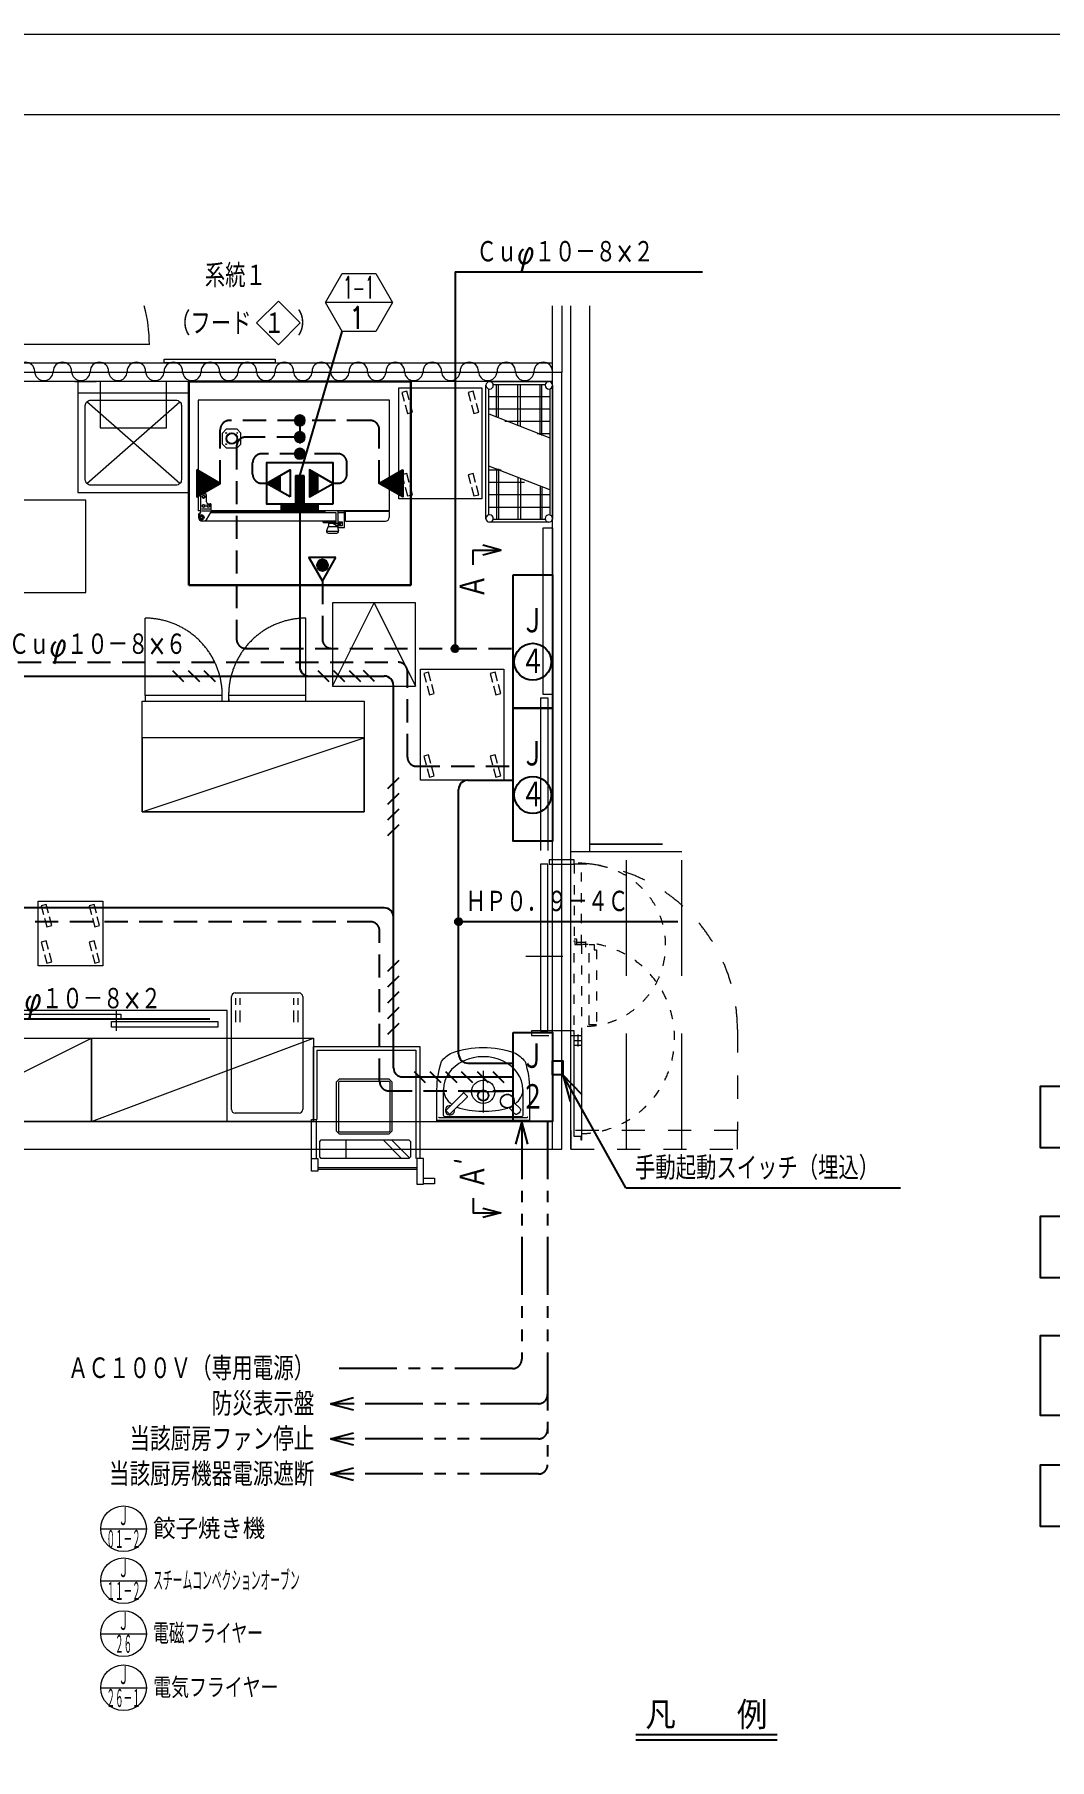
# Model space of a CAD drawing. Header units: millimetres. Extents: x 0 to 21000, y -2252 to 14850.
# Drawn here: x 8213 to 13701, y 5523 to 14850 of the extents above; entities that cross this region are included whole.
import ezdxf
from ezdxf.enums import TextEntityAlignment as Align

# ---------------------------------------------------------------- set-up
doc = ezdxf.new("R2010")
doc.units = ezdxf.units.MM
doc.header["$LTSCALE"] = 250
for name, pattern in [('CENTERX2', [101.6, 63.5, -12.7, 12.7, -12.7]), ('DASH_0', [1, 0.5, -0.5]), ('DASHED', [0.75, 0.5, -0.25]), ('DASHEDX2', [38.1, 25.4, -12.7]), ('HID4', [0.9, 0.4, -0.5]), ('HIDDEN', [0.375, 0.25, -0.125]), ('PHANTOM', [2.5, 1.25, -0.25, 0.25, -0.25, 0.25, -0.25])]:
    doc.linetypes.add(name, pattern=pattern)
doc.layers.get('0').update_dxf_attribs({"lineweight": 0})
doc.layers.get('DEFPOINTS').update_dxf_attribs({"lineweight": 0})
doc.layers.add('91引出線､表', color=7, linetype='Continuous')
doc.layers.add('92設備記述', color=3, linetype='Continuous')
for name, color, linetype, lineweight in [('food', 5, 'Continuous', 30), ('heimen', 8, 'Continuous', 0), ('secom', 2, 'Continuous', 25), ('センサー番号', 3, 'Continuous', 0)]:
    doc.layers.add(name, color=color, linetype=linetype, lineweight=lineweight)
doc.styles.add('BIGFONT', font='simplex', dxfattribs={"bigfont": 'bigfont'})
doc.styles.add('eqsp1', font='simplex.shx', dxfattribs={"bigfont": 'extfont.shx'})
doc.styles.add('SIMPLEX', font='simplex', dxfattribs={"width": 0.8, "bigfont": 'bigfont'})
doc.styles.get("Standard").update_dxf_attribs({"font": 'txt.shx', "bigfont": 'extfont2.shx'})

# ---------------------------------------------------------------- blocks, each defined once
blk = doc.blocks.new('A$C4AA03CB0')
at = {"layer": 'secom', "color": 2, "linetype": 'Continuous', "lineweight": 25}
for p, q in [((44.2, 43.1), (75.6, 11.6)), ((44.8, 35.3), (67.9, 12.3)), ((45.1, 49.2), (81.8, 12.6)), ((47, 54.4), (87, 14.5)), ((49.7, 58.9), (91.5, 17.1)), ((52.9, 62.8), (95.3, 20.4)), ((56.8, 66), (98.6, 24.2)), ((61.3, 68.7), (101.2, 28.7)), ((66.5, 70.6), (103.1, 33.9)), ((72.6, 71.5), (104.1, 40.1)), ((80.4, 70.9), (103.5, 47.8))]:
    blk.add_line(p, q, dxfattribs=at)
blk.add_lwpolyline([(146.9, 0), (0, 0), (73.4, 127.2)], close=True, dxfattribs=at)
blk.add_circle((74.1, 41.6), 30, dxfattribs=at)
blk = doc.blocks.new('A$C0803176D')
at = {"layer": 'secom', "color": 2, "linetype": 'Continuous', "lineweight": 25}
for p, q in [((0, 145.4), (92.2, 53.2)), ((0, 138.4), (87.7, 50.6)), ((0, 131.3), (83.2, 48.1)), ((0, 124.2), (78.8, 45.5)), ((0, 117.2), (74.3, 42.9)), ((0, 110.1), (69.8, 40.3)), ((0, 103), (65.3, 37.7)), ((0, 96), (60.8, 35.1)), ((13.1, 139.4), (96.7, 55.8)), ((29.8, 129.8), (101.2, 58.4)), ((46.5, 120.1), (105.6, 61)), ((63.2, 110.5), (110.1, 63.6)), ((79.9, 100.8), (114.6, 66.2)), ((0, 88.9), (56.4, 32.5)), ((0, 81.8), (51.9, 29.9)), ((0, 74.8), (47.4, 27.4)), ((0, 67.7), (42.9, 24.8)), ((0, 60.6), (38.4, 22.2)), ((0, 53.6), (34, 19.6)), ((0, 46.5), (29.5, 17)), ((0, 39.4), (25, 14.4)), ((0, 32.4), (20.5, 11.8)), ((0, 25.3), (16, 9.3)), ((0, 18.2), (11.6, 6.7)), ((0, 11.2), (7.1, 4.1)), ((0, 4.1), (2.6, 1.5)), ((96.7, 91.2), (119.1, 68.7)), ((113.4, 81.5), (123.6, 71.3))]:
    blk.add_line(p, q, dxfattribs=at)
blk.add_lwpolyline([(0, 0), (0, 147), (127.3, 73.5)], close=True, dxfattribs=at)
blk = doc.blocks.new('A$C5B5D0C42')
at = {"layer": 'secom', "color": 2, "linetype": 'Continuous', "lineweight": 25}
for p, q in [((0.5, 33.2), (22.5, 55.2)), ((0.6, 22.3), (33.4, 55.2)), ((3.5, 14.4), (41.4, 52.3)), ((8.2, 8.2), (47.6, 47.6)), ((14.4, 3.5), (52.3, 41.4)), ((22.3, 0.6), (55.2, 33.4)), ((33.2, 0.5), (55.2, 22.5))]:
    blk.add_line(p, q, dxfattribs=at)
blk.add_circle((27.9, 27.9), 27.9, dxfattribs=at)
blk = doc.blocks.new('A$C46753CCD')
at = {"layer": 'secom', "color": 2, "linetype": 'Continuous', "lineweight": 25}
for p, q in [((196.7, 198.2), (0, 198.2)), ((0, 198.2), (0, 150.8)), ((45.8, 150.8), (0, 196.6)), ((38.7, 150.8), (0, 189.6)), ((52.9, 150.8), (5.5, 198.2)), ((59.9, 150.8), (12.6, 198.2)), ((67, 150.8), (19.6, 198.2)), ((74.1, 150.8), (26.7, 198.2)), ((81.1, 150.8), (33.8, 198.2)), ((88.2, 150.8), (40.8, 198.2)), ((95.2, 150.8), (47.9, 198.2)), ((102.3, 150.8), (54.9, 198.2)), ((109.4, 150.8), (62, 198.2)), ((116.4, 150.8), (69.1, 198.2)), ((123.5, 150.8), (76.1, 198.2)), ((130.6, 150.8), (83.2, 198.2)), ((137.6, 150.8), (90.3, 198.2)), ((144.7, 150.8), (97.3, 198.2)), ((151.7, 150.8), (104.4, 198.2)), ((158.8, 150.8), (111.4, 198.2)), ((165.9, 150.8), (118.5, 198.2)), ((172.9, 150.8), (125.6, 198.2)), ((180, 150.8), (132.6, 198.2)), ((187.1, 150.8), (139.7, 198.2)), ((194.1, 150.8), (146.8, 198.2)), ((196.7, 155.3), (153.8, 198.2)), ((196.7, 162.4), (160.9, 198.2)), ((196.7, 169.5), (167.9, 198.2)), ((196.7, 176.5), (175, 198.2)), ((196.7, 183.6), (182.1, 198.2)), ((196.7, 190.6), (189.1, 198.2)), ((196.7, 150.8), (196.7, 198.2)), ((31.7, 150.8), (0, 182.5)), ((24.6, 150.8), (0, 175.4)), ((17.6, 150.8), (0, 168.4)), ((10.5, 150.8), (0, 161.3)), ((3.4, 150.8), (0, 154.2)), ((0, 150.8), (196.7, 150.8)), ((74.6, 0), (74.6, 150.8)), ((74.6, 150.8), (122.1, 150.8)), ((122.1, 102.8), (74.6, 150.3)), ((122.1, 95.7), (74.6, 143.2)), ((122.1, 88.7), (74.6, 136.2)), ((122.1, 81.6), (74.6, 129.1)), ((122.1, 74.5), (74.6, 122)), ((122.1, 67.5), (74.6, 115)), ((122.1, 60.4), (74.6, 107.9)), ((122.1, 53.3), (74.6, 100.9)), ((122.1, 46.3), (74.6, 93.8)), ((122.1, 109.8), (81.1, 150.8)), ((122.1, 116.9), (88.2, 150.8)), ((122.1, 124), (95.2, 150.8)), ((122.1, 131), (102.3, 150.8)), ((122.1, 138.1), (109.4, 150.8)), ((122.1, 145.2), (116.4, 150.8)), ((122.1, 150.8), (122.1, 0)), ((122.1, 39.2), (74.6, 86.7)), ((122.1, 32.2), (74.6, 79.7)), ((122.1, 25.1), (74.6, 72.6)), ((122.1, 18), (74.6, 65.5)), ((122.1, 11), (74.6, 58.5)), ((122.1, 3.9), (74.6, 51.4)), ((118.9, 0), (74.6, 44.4)), ((111.9, 0), (74.6, 37.3)), ((104.8, 0), (74.6, 30.2)), ((97.7, 0), (74.6, 23.2)), ((90.7, 0), (74.6, 16.1)), ((83.6, 0), (74.6, 9)), ((76.6, 0), (74.6, 2)), ((122.1, 0), (74.6, 0))]:
    blk.add_line(p, q, dxfattribs=at)
blk = doc.blocks.new('A$C70BC3227')
at = {"layer": 'secom', "color": 2, "linetype": 'Continuous', "lineweight": 25}
for p, q in [((38.4, 95.7), (10.3, 67.5)), ((55.2, 105.3), (14.8, 65)), ((71.9, 115), (19.3, 62.4)), ((74.2, 110.3), (23.7, 59.8)), ((74.2, 103.2), (28.2, 57.2)), ((74.2, 96.2), (32.7, 54.6)), ((74.2, 116.3), (74.2, 30.6)), ((5, 76.4), (1.3, 72.7)), ((21.7, 86), (5.8, 70.1)), ((74.2, 89.1), (37.2, 52)), ((74.2, 82), (41.7, 49.4)), ((74.2, 75), (46.1, 46.8)), ((74.2, 67.9), (50.6, 44.3)), ((74.2, 60.8), (55.1, 41.7)), ((74.2, 53.8), (59.6, 39.1)), ((74.2, 46.7), (64.1, 36.5)), ((74.2, 39.6), (68.5, 33.9)), ((74.2, 32.6), (73, 31.3))]:
    blk.add_line(p, q, dxfattribs=at)
blk.add_lwpolyline([(127.3, 147), (0, 73.5), (127.3, 0)], close=True, dxfattribs=at)
blk = doc.blocks.new('A$C69731E26')
at = {"layer": 'secom', "color": 2, "linetype": 'Continuous', "lineweight": 25}
for p, q in [((82.4, 121.1), (82.4, 25.9)), ((82.4, 118.6), (127.3, 73.7)), ((82.4, 111.5), (127.3, 66.6)), ((82.4, 104.4), (127.3, 59.5)), ((82.4, 97.4), (127.3, 52.5)), ((85.3, 122.7), (127.3, 80.7)), ((89.8, 125.3), (127.3, 87.8)), ((94.3, 127.9), (127.3, 94.9)), ((98.7, 130.5), (127.3, 101.9)), ((103.2, 133.1), (127.3, 109)), ((107.7, 135.7), (127.3, 116.1)), ((112.2, 138.2), (127.3, 123.1)), ((116.7, 140.8), (127.3, 130.2)), ((121.1, 143.4), (127.3, 137.3)), ((125.6, 146), (127.3, 144.3)), ((82.4, 90.3), (127.3, 45.4)), ((82.4, 83.2), (127.3, 38.4)), ((82.4, 76.2), (127.3, 31.3)), ((82.4, 69.1), (127.3, 24.2)), ((82.4, 62), (127.3, 17.2)), ((82.4, 55), (127.3, 10.1)), ((82.4, 47.9), (127.3, 3)), ((82.4, 40.8), (117.7, 5.5)), ((82.4, 33.8), (101, 15.2)), ((82.4, 26.7), (84.3, 24.8))]:
    blk.add_line(p, q, dxfattribs=at)
blk.add_lwpolyline([(0, 73.5), (127.3, 0), (127.3, 147)], close=True, dxfattribs=at)
blk = doc.blocks.new('A$C644A7EFD')
at = {"layer": 'secom', "color": 2, "linetype": 'Continuous', "lineweight": 25}
for p, q in [((0.4, 23.3), (15.8, 38.7)), ((0.4, 15.7), (23.4, 38.7)), ((2.4, 10.1), (29, 36.6)), ((5.7, 5.7), (33.3, 33.3)), ((10.1, 2.4), (36.6, 29)), ((15.7, 0.4), (38.7, 23.4)), ((23.3, 0.4), (38.7, 15.8))]:
    blk.add_line(p, q, dxfattribs=at)
blk.add_circle((19.5, 19.5), 19.5, dxfattribs=at)
blk = doc.blocks.new('ADARROW')
at = {"color": 0, "linetype": 'ByBlock'}
for p, q in [((-1, 0), (0, 0)), ((0, 0), (-0.966, 0.259)), ((0, 0), (-0.966, -0.259))]:
    blk.add_line(p, q, dxfattribs=at)

msp = doc.modelspace()

# ---------------------------------------------------------------- linework, layer by layer
at = {"layer": '91引出線､表', "linetype": 'Continuous', "lineweight": 25}
for p, q in [((10486.8, 13566.3), (11824.3, 13566.3)), ((10486.8, 13566.3), (10486.8, 11529.5)), ((9647, 12463.9), (9876.8, 13243.9)), ((10506.3, 10053), (11691.1, 10053)), ((7823.1, 9527.7), (9160.6, 9527.7)), ((11410.2, 8613.2), (11070.5, 9225.2)), ((11410.2, 8613.2), (12895.7, 8613.2)), ((11463.7, 5658.2), (12228.6, 5658.2)), ((11463.7, 5629.1), (12228.6, 5629.1))]:
    msp.add_line(p, q, dxfattribs=at)
msp.add_lwpolyline([(11174.8, 9117.4), (11070.5, 9225.2), (11110.2, 9080.5)], dxfattribs=at)
at = {"layer": 'DEFPOINTS', "color": 7, "linetype": 'Continuous', "lineweight": 0}
for points in [[(0, 0), (21000, 0), (21000, 14850), (0, 14850)], [(495.5, 309), (20708.7, 309), (20708.7, 14416.2), (495.5, 14416.2)]]:
    msp.add_lwpolyline(points, close=True, dxfattribs=at)
at = {"layer": 'food', "color": 5, "linetype": 'Continuous', "lineweight": 30}
msp.add_lwpolyline([(9047.5, 11873.1), (10247.5, 11873.1), (10247.5, 12973.1), (9047.5, 12973.1)], close=True, dxfattribs=at)
at = {"layer": 'heimen', "color": 8, "lineweight": 0}
for p, q in [((11013.9, 8823.1), (11013.9, 13382.1)), ((11113.9, 8823.1), (11113.9, 13382.1)), ((8834.1, 13173.1), (8034.1, 13173.1)), ((8431.3, 12973.1), (8547.2, 12973.1)), ((10674, 12973.1), (10994, 12973.1)), ((10654, 12230.1), (10654, 12953.1)), ((10669, 12252.4), (10669, 12933.7)), ((10999, 12891.1), (10669, 12891.1)), ((10693.4, 12958.1), (10974.6, 12958.1)), ((10711.1, 12785.3), (10711.1, 12958.1)), ((10721.1, 12782.3), (10721.1, 12958.1)), ((10826.5, 12736.1), (10826.5, 12958.1)), ((10841.5, 12731.5), (10841.5, 12958.1)), ((10946.8, 12685.3), (10946.8, 12958.1)), ((10956.8, 12682.2), (10956.8, 12958.1)), ((10999, 12933.7), (10999, 12252.4)), ((11014, 12953.1), (11014, 12230.1)), ((8496.3, 12421.8), (8998.8, 12864.3)), ((8998.8, 12421.8), (8496.3, 12864.3)), ((10999, 12824.1), (10669, 12824.1)), ((10669, 12798.1), (10999, 12669.5)), ((10999, 12757.1), (10756.9, 12757.1)), ((10999, 12690.1), (10930.9, 12690.1)), ((10999, 12388.1), (10669, 12516.6)), ((10711.1, 12503.9), (10711.1, 12228.1)), ((10721.1, 12500.9), (10721.1, 12228.1)), ((10669, 12496.1), (10737.1, 12496.1)), ((10669, 12429.1), (10863.1, 12429.1)), ((10826.5, 12454.6), (10826.5, 12228.1)), ((10841.5, 12450.1), (10841.5, 12228.1)), ((10669, 12362.1), (10999, 12362.1)), ((10946.8, 12403.8), (10946.8, 12228.1)), ((10956.8, 12400.8), (10956.8, 12228.1)), ((10669, 12295.1), (10999, 12295.1)), ((10974.6, 12228.1), (10693.4, 12228.1)), ((10994, 12213.1), (10674, 12213.1)), ((10949.6, 11263), (10989.6, 11263)), ((11069.6, 9863.8), (10869.6, 9863.8)), ((9278.3, 9037.5), (9278.3, 9647.5)), ((9298.3, 9667.5), (9643.3, 9667.5)), ((9663.3, 9647.5), (9663.3, 9037.5)), ((10639.3, 9245.6, -250), (10639.3, 9020.6, -250)), ((10751.8, 9133.1, -250), (10526.8, 9133.1, -250)), ((4154, 8973.1), (11013.9, 8973.1)), ((8715.3, 8973), (8599.4, 8973)), ((9148.3, 8973), (9032.5, 8973)), ((9308.7, 8973), (9192.9, 8973)), ((9643.3, 9017.5), (9298.3, 9017.5)), ((10889.3, 8978.1), (10389.3, 8978.1)), ((10807.4, 8973.1), (10691.6, 8973.1))]:
    msp.add_line(p, q, dxfattribs=at)
at = {"layer": 'heimen', "color": 8, "lineweight": 0, "ltscale": 0.2}
for p, q in [((10132.5, 12873.1), (9097.5, 12873.1)), ((9097.5, 12873.1), (9097.5, 12275.1)), ((10132.5, 12275.1), (10132.5, 12873.1)), ((9229.5, 12695.1), (9249.5, 12715.1)), ((9229.5, 12635.1), (9229.5, 12695.1)), ((9309.5, 12715.1), (9249.5, 12715.1)), ((9309.5, 12715.1), (9329.5, 12695.1)), ((9329.5, 12635.1), (9329.5, 12695.1)), ((9249.5, 12615.1), (9229.5, 12635.1)), ((9249.5, 12615.1), (9309.5, 12615.1)), ((9329.5, 12635.1), (9309.5, 12615.1)), ((9112.5, 12273), (9112.5, 12361.1)), ((9117.5, 12366.1), (9137.5, 12366.1)), ((9121, 12354.8), (9127.5, 12358.6)), ((9121, 12347.3), (9121, 12354.8)), ((9121, 12347.3), (9127.5, 12343.6)), ((9127.5, 12358.6), (9134, 12354.8)), ((9127.5, 12343.6), (9134, 12347.3)), ((9134, 12347.3), (9134, 12354.8)), ((9142.5, 12323.1), (9142.5, 12361.1)), ((9152.5, 12313.1), (9162.5, 12313.1)), ((9112.5, 12275.1), (9097.5, 12275.1)), ((9099.5, 12255.6), (9107, 12263.1)), ((9099.5, 12255.6), (9099.5, 12238.1)), ((9102.5, 12244.1), (9102.5, 12236.1)), ((9103.3, 12247.8), (9111.8, 12269.3)), ((9107, 12263.1), (9109.3, 12263.1)), ((9111, 12242.8), (9117.5, 12246.6)), ((9111, 12235.3), (9111, 12242.8)), ((9111, 12235.3), (9117.5, 12231.6)), ((9117.5, 12286.1), (9162.5, 12286.1)), ((9117.5, 12274.1), (9161.8, 12274.1)), ((9117.5, 12246.6), (9124, 12242.8)), ((9117.5, 12231.6), (9124, 12235.3)), ((9117.5, 12221.1), (9131.9, 12221.1)), ((9121, 12304.8), (9127.5, 12308.6)), ((9121, 12297.3), (9121, 12304.8)), ((9121, 12297.3), (9127.5, 12293.6)), ((9124, 12235.3), (9124, 12242.8)), ((9127.5, 12308.6), (9134, 12304.8)), ((9127.5, 12293.6), (9134, 12297.3)), ((9134, 12297.3), (9134, 12304.8)), ((9166.1, 12268.7), (9140.5, 12225.9)), ((9146, 12304.8), (9152.5, 12308.6)), ((9146, 12297.3), (9146, 12304.8)), ((9146, 12297.3), (9152.5, 12293.6)), ((9152.5, 12308.6), (9159, 12304.8)), ((9152.5, 12293.6), (9159, 12297.3)), ((9159, 12297.3), (9159, 12304.8)), ((9843.5, 12263.1), (9162.7, 12263.1)), ((9782, 12266.6), (9164.8, 12266.6)), ((9167.5, 12273.8), (9167.5, 12308.1)), ((10132.5, 12275.1), (9167.5, 12275.1)), ((9782.4, 12267.1), (9786.5, 12275.1)), ((9782.5, 12266), (9784.9, 12263.1)), ((9844.5, 12219.1), (9844.5, 12262.1)), ((9855.5, 12273.6), (9888.5, 12273.6)), ((9855.5, 12210.1), (9855.5, 12273.6)), ((9855.5, 12265.6), (9888.5, 12265.6)), ((9888.5, 12183.6), (9888.5, 12273.6)), ((9894.5, 12219.1), (9894.5, 12271.1)), ((9895.5, 12272.1), (9895.5, 12275.1)), ((9895.5, 12272.1), (10129.5, 12272.1)), ((10129.5, 12272.1), (10129.5, 12275.1)), ((10130.5, 12271.1), (10130.5, 12238.1)), ((9843.5, 12218.1), (9119.5, 12218.1)), ((9774, 12218.1), (9844.5, 12218.1)), ((9774, 12211.1), (9774, 12218.1)), ((9774, 12211.1), (9835, 12211.1)), ((9792, 12164.1), (9857, 12164.1)), ((9798.5, 12186.5), (9792.5, 12167)), ((9802, 12154.1), (9847, 12154.1)), ((9803.2, 12190.1), (9845.8, 12190.1)), ((9804.5, 12190.1), (9804.5, 12211.1)), ((9804.5, 12207.1), (9832.1, 12207.1)), ((9831.7, 12205.6), (9868.5, 12205.6)), ((9832.1, 12205.6), (9832.1, 12211.1)), ((9835, 12215.6), (9844.5, 12215.6)), ((9835, 12215.6), (9835, 12211.1)), ((9835, 12214.6), (9842, 12214.6)), ((9835.1, 12205.6), (9835.1, 12214.6)), ((9842, 12205.6), (9842, 12214.6)), ((9844.5, 12205.6), (9844.5, 12218.1)), ((9844.5, 12190.1), (9844.5, 12194.6)), ((9844.5, 12194.6), (9878.5, 12194.6)), ((9850.6, 12186.5), (9856.6, 12167)), ((9855.5, 12214.1), (9878.5, 12214.1)), ((9855.5, 12210.1), (9878.5, 12210.1)), ((9855.5, 12183.6), (9855.5, 12194.6)), ((9855.5, 12183.6), (9888.5, 12183.6)), ((9868.5, 12194.6), (9868.5, 12205.6)), ((9878.5, 12194.6), (9878.5, 12214.1)), ((9895.5, 12218.1), (10110.5, 12218.1))]:
    msp.add_line(p, q, dxfattribs=at)
at = {"layer": 'heimen', "color": 8, "linetype": 'Continuous', "lineweight": 0}
for p, q in [((10217.1, 12847.9), (10229.7, 12800.8)), ((10576.3, 12847.9), (10589, 12800.8)), ((10217.1, 12401.8), (10229.7, 12354.7)), ((10576.3, 12401.8), (10589, 12354.7)), ((10335.4, 11327.4), (10348, 11280.3)), ((10694.6, 11327.4), (10707.2, 11280.3)), ((10335.4, 10881.3), (10348, 10834.2)), ((10694.6, 10881.3), (10707.2, 10834.2)), ((8266.9, 10072), (8279.5, 10024.8)), ((8526.2, 10072), (8538.8, 10024.8)), ((8266.9, 9875.8), (8279.5, 9828.7)), ((8526.2, 9875.8), (8538.8, 9828.7))]:
    msp.add_line(p, q, dxfattribs=at)
at = {"layer": 'heimen', "color": 8, "linetype": 'HIDDEN', "lineweight": 0, "ltscale": 400}
for p, q in [((10949.6, 11263), (10949.6, 10438)), ((10989.6, 11263), (10989.6, 10438))]:
    msp.add_line(p, q, dxfattribs=at)
at = {"layer": 'heimen', "color": 8, "linetype": 'CENTERX2', "lineweight": 0}
for p, q in [((8795.5, 10646.1), (9995.5, 11046.1)), ((8653.9, 9573.1, -3961), (8653.9, 9463.1, -3961)), ((7620.8, 8973.1), (8520.8, 9423.1)), ((8520.8, 8973.1), (9720.8, 9423.1))]:
    msp.add_line(p, q, dxfattribs=at)
at = {"layer": 'heimen', "color": 8, "linetype": 'HIDDEN', "lineweight": 0, "ltscale": 10}
for p, q in [((11113.9, 10432.1), (11713.9, 10432.1)), ((11413.9, 8823.1), (11413.9, 10432.1)), ((11713.9, 8823.1), (11713.9, 10432.1))]:
    msp.add_line(p, q, dxfattribs=at)
at = {"layer": 'heimen', "color": 8, "lineweight": 0, "ltscale": 0.5}
for p, q in [((11176.5, 9930.5), (11206.5, 9930.5)), ((11191.6, 9945.5), (11191.6, 9915.5)), ((11151.6, 9443), (11151.6, 9378)), ((11129.1, 9410.5), (11174.1, 9410.5))]:
    msp.add_line(p, q, dxfattribs=at)
at = {"layer": 'heimen', "color": 8, "linetype": 'HIDDEN', "lineweight": 0}
for p, q in [((9302.3, 9510.1), (9302.3, 9638.9)), ((9325.4, 9510.1), (9325.4, 9638.9)), ((9615.2, 9510.1), (9615.2, 9638.9)), ((9638.3, 9510.1), (9638.3, 9638.9))]:
    msp.add_line(p, q, dxfattribs=at)
at = {"layer": 'heimen', "color": 8, "linetype": 'DASH_0', "lineweight": 0}
msp.add_line((12013.9, 9470.4), (12013.9, 8923.1), dxfattribs=at)
at = {"layer": 'heimen', "color": 8, "lineweight": 0}
for points in [[(11013.9, 12973.1), (4254, 12973.1), (4254, 13382.1)], [(11013.9, 13073.1), (4354, 13073.1), (4354, 13382.1)], [(11063.8, 13382.1), (11063.9, 13023.1), (8003.6, 13023.1), (8003.6, 13382.1)], [(11213.9, 13382.1), (11213.9, 10472.1), (11609, 10472.1)], [(8447.5, 12913.1), (9047.5, 12913.1)], [(11609, 10472.1), (11213.9, 10472.1), (11213.9, 10432.1), (11609, 10432.1)], [(11109.1, 9438), (11131.6, 9438), (11131.6, 9463), (10901.1, 9463), (10901.1, 9438), (10993.6, 9438)], [(9720.8, 8983.2), (9720.8, 9378.2), (10295.8, 9378.2), (10295.8, 8773.2)], [(9740.8, 8983.2), (9740.8, 9358.2), (10275.8, 9358.2), (10275.8, 8773.2)], [(9710.9, 8773.2), (9710.9, 8983.2), (9735.8, 8983.2), (9735.8, 8773.2)], [(9895.9, 8873.2), (9895.9, 8773.2)], [(10098.2, 8873.2), (10198.1, 8773.2)], [(10142.5, 8873.2), (10240.2, 8775.5)], [(10280.8, 8721.2), (9745.9, 8721.2)], [(10280.8, 8713.2), (9745.9, 8713.2)]]:
    msp.add_lwpolyline(points, dxfattribs=at)
at = {"layer": 'heimen', "color": 8, "linetype": 'Continuous', "lineweight": 0}
for points in [[(8913.9, 13075), (8913.9, 13095), (9513.9, 13095), (9513.9, 13075)], [(8927.5, 12973.1), (8567.5, 12973.1), (8567.5, 12723.1), (8927.5, 12723.1)], [(8090.2, 11832.7), (8490.2, 11832.7), (8490.2, 12332.7), (8090.2, 12332.7)], [(11013.9, 11282.1), (10963.9, 11282.1), (10963.9, 12182.1), (11013.9, 12182.1)]]:
    msp.add_lwpolyline(points, close=True, dxfattribs=at)
at = {"layer": 'heimen', "color": 8, "lineweight": 0}
for points in [[(4154, 11773.1), (4154, 8823.1), (11063.9, 8823.1), (11063.9, 13023.1), (3754, 13023.1), (3754, 11773.1)], [(8447.5, 12373.1), (9047.5, 12373.1), (9047.5, 12973.1), (8447.5, 12973.1)], [(10989.6, 10363), (10949.6, 10363), (10949.6, 9463), (10989.6, 9463)], [(11131.6, 10388), (10996.1, 10388), (10996.1, 10363), (11131.6, 10363)], [(10128.8, 8903.2), (9862.8, 8903.2), (9845.8, 8920.2), (9845.8, 9186.2), (9862.8, 9203.2), (10128.8, 9203.2), (10145.8, 9186.2), (10145.8, 8920.2)], [(10128.8, 8915.2), (9862.8, 8915.2), (9857.9, 8920.2), (9857.9, 9186.2), (9862.8, 9191.2), (10128.8, 9191.2), (10133.8, 9186.2), (10133.8, 8920.2)], [(10245.8, 8865.2), (10245.8, 8781.2), (10237.8, 8773.2), (9763.8, 8773.2), (9755.8, 8781.2), (9755.8, 8865.2), (9763.8, 8873.2), (10237.8, 8873.2)], [(9710.9, 8773.2), (9745.9, 8773.2), (9745.9, 8703.2), (9710.9, 8703.2)], [(10315.8, 8773.2), (10280.8, 8773.2), (10280.8, 8633.2), (10315.8, 8633.2)], [(10375.8, 8635.7), (10315.8, 8635.7), (10315.8, 8665.7), (10375.8, 8665.7)]]:
    msp.add_lwpolyline(points, close=True, dxfattribs=at)
at = {"layer": 'heimen', "color": 8, "linetype": 'CENTERX2', "lineweight": 0}
for points in [[(9047.5, 12973.1), (9047.5, 11873.1), (10247.5, 11873.1), (10247.5, 12973.1)], [(8795.5, 10646.1), (9995.5, 10646.1), (9995.5, 11046.1), (8795.5, 11046.1)], [(8520.8, 8973.1), (7620.8, 8973.1), (7620.8, 9423.1), (8520.8, 9423.1)], [(9720.8, 8973.1), (8520.8, 8973.1), (8520.8, 9423.1), (9720.8, 9423.1)]]:
    msp.add_lwpolyline(points, close=True, dxfattribs=at)
at = {"layer": 'heimen', "color": 8, "lineweight": 0}
msp.add_lwpolyline([(8517.5, 12873.1), (8977.5, 12873.1, -0.414214), (9007.5, 12843.1), (9007.5, 12443.1, -0.414214), (8977.5, 12413.1), (8517.5, 12413.1, -0.414214), (8487.5, 12443.1), (8487.5, 12843.1, -0.414214)], format="xyb", close=True, dxfattribs=at)
at = {"layer": 'heimen', "color": 8, "linetype": 'Continuous', "lineweight": 0, "flags": 128}
for points in [[(10632.5, 12339.2), (10182.5, 12339.2), (10182.5, 12939.2), (10632.5, 12939.2), (10632.5, 12339.2)], [(10750.8, 10818.7), (10300.8, 10818.7), (10300.8, 11418.7), (10750.8, 11418.7), (10750.8, 10818.7)], [(8582.4, 9813.3), (8232.4, 9813.3), (8232.4, 10163.3), (8582.4, 10163.3), (8582.4, 9813.3)]]:
    msp.add_lwpolyline(points, close=True, dxfattribs=at)
for points in [[(10238.3, 12874.6), (10225.7, 12921.8), (10199.2, 12914.6), (10211.8, 12867.5)], [(10597.6, 12874.6), (10585, 12921.8), (10558.4, 12914.6), (10571.1, 12867.5)], [(10229.7, 12800.8), (10256.2, 12807.9), (10243.6, 12855)], [(10589, 12800.8), (10615.5, 12807.9), (10602.9, 12855)], [(10238.3, 12428.5), (10225.7, 12475.6), (10199.2, 12468.5), (10211.8, 12421.4)], [(10229.7, 12354.7), (10256.2, 12361.8), (10243.6, 12408.9)], [(10597.6, 12428.5), (10585, 12475.6), (10558.4, 12468.5), (10571.1, 12421.4)], [(10589, 12354.7), (10615.5, 12361.8), (10602.9, 12408.9)], [(10356.6, 11354.2), (10344, 11401.3), (10317.5, 11394.2), (10330.1, 11347.1)], [(10715.9, 11354.2), (10703.3, 11401.3), (10676.7, 11394.2), (10689.3, 11347.1)], [(10348, 11280.3), (10374.5, 11287.4), (10361.9, 11334.5)], [(10707.2, 11280.3), (10733.8, 11287.4), (10721.1, 11334.5)], [(10356.6, 10908.1), (10344, 10955.2), (10317.5, 10948.1), (10330.1, 10901)], [(10715.9, 10908.1), (10703.3, 10955.2), (10676.7, 10948.1), (10689.3, 10901)], [(10348, 10834.2), (10374.5, 10841.3), (10361.9, 10888.4)], [(10707.2, 10834.2), (10733.8, 10841.3), (10721.1, 10888.4)], [(8288.2, 10098.7), (8275.6, 10145.8), (8249, 10138.7), (8261.7, 10091.6)], [(8279.5, 10024.8), (8306.1, 10032), (8293.5, 10079.1)], [(8547.4, 10098.7), (8534.8, 10145.8), (8508.3, 10138.7), (8520.9, 10091.6)], [(8538.8, 10024.8), (8565.3, 10032), (8552.7, 10079.1)], [(8288.2, 9902.6), (8275.6, 9949.7), (8249, 9942.6), (8261.7, 9895.5)], [(8547.4, 9902.6), (8534.8, 9949.7), (8508.3, 9942.6), (8520.9, 9895.5)], [(8279.5, 9828.7), (8306.1, 9835.8), (8293.5, 9883)], [(8538.8, 9828.7), (8565.3, 9835.8), (8552.7, 9883)]]:
    msp.add_lwpolyline(points, dxfattribs=at)
at = {"layer": 'heimen', "color": 8, "linetype": 'CENTERX2', "lineweight": 0, "elevation": -800}
for points in [[(8810.5, 11276.1), (8810.5, 11694.1)], [(9680.5, 11276.1), (9680.5, 11694.1)]]:
    msp.add_lwpolyline(points, dxfattribs=at)
at = {"layer": 'heimen', "color": 8, "lineweight": 0, "elevation": -800}
for points in [[(9228.5, 11246.1), (9228.5, 11276.1), (8810.5, 11276.1), (8810.5, 11246.1)], [(9680.5, 11246.1), (9680.5, 11276.1), (9262.5, 11276.1), (9262.5, 11246.1)]]:
    msp.add_lwpolyline(points, dxfattribs=at)
at = {"layer": 'heimen', "color": 8, "linetype": 'HID4', "lineweight": 0, "ltscale": 0.5}
for points in [[(11171.6, 10363), (11131.6, 10363), (11131.6, 9960), (11143.6, 9960), (11143.6, 9932), (11171.6, 9932), (11171.6, 10363)], [(11131.6, 9383), (11131.6, 9950), (11134.8, 9950), (11134.8, 9929), (11171.6, 9929), (11171.6, 9383), (11131.6, 9383)], [(11211.6, 9495.5), (11211.6, 9929), (11239.6, 9929), (11239.6, 9901), (11251.6, 9901), (11251.6, 9495.5), (11211.6, 9495.5)]]:
    msp.add_lwpolyline(points, dxfattribs=at)
at = {"layer": 'heimen', "color": 8, "lineweight": 0, "elevation": -4000}
msp.add_lwpolyline([(9253.9, 9573.1), (8053.9, 9573.1), (8053.9, 8973.1), (9253.9, 8973.1)], close=True, dxfattribs=at)
at = {"layer": 'heimen', "color": 8, "linetype": 'DASHEDX2', "lineweight": 0, "elevation": -3961}
for points in [[(8678.9, 9523.1), (8103.9, 9523.1), (8103.9, 9553.1), (8678.9, 9553.1)], [(9203.9, 9483.1), (8628.9, 9483.1), (8628.9, 9513.1), (9203.9, 9513.1)]]:
    msp.add_lwpolyline(points, close=True, dxfattribs=at)
at = {"layer": 'heimen', "color": 8, "lineweight": 0, "ltscale": 0.5}
msp.add_lwpolyline([(11131.6, 8892), (11131.6, 9438), (11171.6, 9438), (11171.6, 8871), (11168.4, 8871), (11168.4, 8892), (11131.6, 8892)], dxfattribs=at)
at = {"layer": 'heimen', "color": 8, "lineweight": 0, "flags": 128}
msp.add_lwpolyline([(10389.3, 8973.1), (10389.3, 9144.7, -0.079665), (10413.1, 9296.5, -0.118603), (10470.7, 9344.3, -0.085176), (10639.3, 9373.1, -0.085176), (10807.8, 9344.3, -0.118603), (10865.4, 9296.5, -0.079665), (10889.3, 9144.7), (10889.3, 8973.1)], format="xyb", close=True, dxfattribs=at)
for points in [[(10854.3, 9145.6), (10854.3, 9008.1, -0.414214), (10844.3, 8998.1), (10434.3, 8998.1, -0.414214), (10424.3, 9008.1), (10424.3, 9145.6)], [(10484, 9036.6), (10553.6, 9106.2, 0.456859), (10553.5, 9107.5), (10533.7, 9127.3, 0.372817), (10532.4, 9127.4), (10462.8, 9057.8, 3), (10484, 9036.6, 2.022839)], [(10462.8, 9057.8), (10437.6, 9032.6, 0.414213), (10437.6, 9031.2), (10457.4, 9011.4, 0.414214), (10458.8, 9011.4), (10484, 9036.6)], [(10806.1, 9073.2), (10838.4, 9042.1, -0.274266), (10841.1, 9032.2, -0.265099), (10820.1, 9011.2, -0.274283), (10810.3, 9013.9), (10779.1, 9046.2, -3.655628), (10806.1, 9073.2, -3.006294)], [(10880.1, 8996.1, 0.414214), (10877.1, 8993.1), (10401.4, 8993.1, -0.414214), (10398.4, 8996.1, -0.131652)]]:
    msp.add_lwpolyline(points, format="xyb", dxfattribs=at)
at = {"layer": 'heimen', "color": 8, "linetype": 'DASH_0', "lineweight": 0}
msp.add_lwpolyline([(11113.9, 8823.1), (12013.9, 8823.1), (12013.9, 8923.1), (11113.9, 8923.1)], close=True, dxfattribs=at)
at = {"layer": 'heimen', "color": 8, "lineweight": 0, "ltscale": 0.2}
for centre, radius in [((9249.5, 12695.1), 2), ((9279.5, 12665.1), 31), ((9279.5, 12665.1), 30.3), ((9279.5, 12665.1), 27.3), ((9309.6, 12695.1), 2), ((9249.5, 12635), 2), ((9309.6, 12635), 2), ((9127.5, 12351.1), 6.5), ((9117.5, 12239.1), 12.5), ((9117.5, 12239.1), 7.7), ((9117.5, 12239.1), 6.5), ((9127.5, 12301.1), 6.5), ((9152.5, 12301.1), 6.5)]:
    msp.add_circle(centre, radius, dxfattribs=at)
at = {"layer": 'heimen', "color": 8, "lineweight": 0}
for centre, radius in [((10639.3, 9133.1, -250), 62.5), ((10639.3, 9113.1), 30), ((10639.3, 9113.1), 27), ((10769.8, 9082.6), 36.3)]:
    msp.add_circle(centre, radius, dxfattribs=at)
for centre, radius, start, end in [((8034.1, 13173.1), 800, 0, 15.14999), ((8163.9, 13028.3), 50, 0, 180), ((8363.9, 13028.3), 50, 0, 180), ((8563.9, 13028.3), 50, 0, 180), ((8763.9, 13028.3), 50, 0, 180), ((8963.9, 13028.3), 50, 0, 180), ((9163.9, 13028.3), 50, 0, 180), ((9363.9, 13028.3), 50, 0, 180), ((9563.9, 13028.3), 50, 0, 180), ((9763.9, 13028.3), 50, 0, 180), ((9963.9, 13028.3), 50, 0, 180), ((10163.9, 13028.3), 50, 0, 180), ((10363.9, 13028.3), 50, 0, 180), ((10563.9, 13028.3), 50, 0, 180), ((10763.9, 13028.3), 50, 0, 180), ((10963.9, 13028.3), 50, 0, 180), ((8263.9, 13028.3), 50, 180, 0), ((8463.9, 13028.3), 50, 180, 0), ((8663.9, 13028.3), 50, 180, 0), ((8863.9, 13028.3), 50, 180, 0), ((9063.9, 13028.3), 50, 180, 0), ((9263.9, 13028.3), 50, 180, 0), ((9463.9, 13028.3), 50, 180, 0), ((9663.9, 13028.3), 50, 180, 0), ((9863.9, 13028.3), 50, 180, 0), ((10063.9, 13028.3), 50, 180, 0), ((10263.9, 13028.3), 50, 180, 0), ((10463.9, 13028.3), 50, 180, 0), ((10663.9, 13028.3), 50, 180, 0), ((10674, 12953.1, 10), 20, 180, 90), ((10674, 12953.1, 10), 20, 90, 180), ((10863.9, 13028.3), 50, 180, 0), ((10994, 12953.1, 10), 20, 90, 0), ((10994, 12953.1, 10), 20, 0, 90), ((10674, 12233.1, 10), 20, 270, 180), ((10674, 12233.1, 10), 20, 180, 270), ((10994, 12233.1, 10), 20, 0, 270), ((10994, 12233.1, 10), 20, 270, 0), ((9298.3, 9647.5), 20, 90, 180), ((9643.3, 9647.5), 20, 0, 90), ((10769.8, 9082.6), 37.5, 284.40262, 345.59837), ((9298.3, 9037.5), 20, 180, 270), ((9643.3, 9037.5), 20, 270, 0)]:
    msp.add_arc(centre, radius, start, end, dxfattribs=at)
at = {"layer": 'heimen', "color": 8, "lineweight": 0, "ltscale": 0.2}
for centre, radius, start, end in [((9117.5, 12361.1), 5, 90, 180.00001), ((9122.5, 12351.1), 4.5, 92.60393, 267.39644), ((9132.5, 12351.1), 4.5, 272.59722, 87.40239), ((9137.5, 12361.1), 5, 0, 90), ((9152.5, 12323.1), 10, 180.00001, 270), ((9162.5, 12308.1), 5, 0, 90), ((9119.5, 12238.1), 20, 180.00001, 270), ((9112.5, 12244.1), 10, 158.19859, 180.00001), ((9117.5, 12236.1), 15, 180.00001, 270), ((9102.5, 12273), 10, 338.19854, 0.00001), ((9117.5, 12244.1), 8, 55.77166, 124.22994), ((9117.5, 12234.1), 8, 235.77007, 304.2278), ((9122.5, 12301.1), 4.5, 92.60903, 267.39764), ((9131.9, 12231.1), 10, 270, 329.03619), ((9132.5, 12301.1), 4.5, 272.59222, 87.40111), ((9147.5, 12301.1), 4.5, 92.60924, 267.39742), ((9157.5, 12301.1), 4.5, 272.592, 87.40132), ((9157.5, 12273.8), 10, 329.03628, 0.00001), ((9783.2, 12266.7), 1, 152.10271, 219.28941), ((9843.5, 12262.1), 1, 0, 90), ((9843.5, 12219.1), 1, 270, 0.00001), ((9895.5, 12271.1), 1, 90, 179.99999), ((9895.5, 12219.1), 1, 179.99999, 270), ((10110.5, 12238.1), 20, 270, 0.00001), ((10129.5, 12271.1), 1, 0, 90), ((9802, 12164.1), 10, 162.98201, 270), ((9803.2, 12185.1), 5, 90, 162.98201), ((9831.7, 12204.1), 1.5, 90, 247.93355), ((9786.3, 12113.3), 100, 54.37064, 63.50245), ((9845.8, 12185.1), 5, 17.01798, 90), ((9847, 12164.1), 10, 270, 17.01797), ((9851.5, 12204.1), 1.5, 90, 256.19802), ((9818, 12108.3), 100, 59.64888, 70.62683)]:
    msp.add_arc(centre, radius, start, end, dxfattribs=at)
at = {"layer": 'heimen', "color": 8, "linetype": 'CENTERX2', "lineweight": 0}
for centre, start, end in [((8810.5, 11276.1, -800), 355.88432, 90), ((9680.5, 11276.1, -800), 90, 184.11568)]:
    msp.add_arc(centre, 418, start, end, dxfattribs=at)
at = {"layer": 'heimen', "color": 8, "linetype": 'DASH_0', "lineweight": 0}
msp.add_arc((11113.9, 9470.4), 900, 0, 90, dxfattribs=at)
at = {"layer": 'heimen', "color": 8, "linetype": 'HID4', "lineweight": 0, "ltscale": 0.5}
for centre, radius, start, end in [((11187.6, 9925.2), 438.1, 271.83574, 92.08877), ((11156.6, 9423.6), 517.3, 271.65794, 91.39932)]:
    msp.add_arc(centre, radius, start, end, dxfattribs=at)
at = {"layer": 'heimen', "color": 8, "lineweight": 0}
for centre, major_axis, ratio, start_param, end_param in [((10639.3, 9145.6), (-215, 0), 0.824687, 3.14158, 6.283269), ((10594.3, 9145.6), (-170, 0), 0.691142, 6.283282, 7.036128), ((10684.3, 9145.6), (-170, 0), 0.691142, 2.418514, 3.141593), ((10639.7, 9145.6), (-252.3, 1.3), 0.465807, 0.970589, 2.127992)]:
    msp.add_ellipse(centre, major_axis=major_axis, ratio=ratio, start_param=start_param, end_param=end_param, dxfattribs=at)
msp.add_3dface([(9995.5, 10646.1), (8795.5, 10646.1), (8795.5, 11246.1), (9995.5, 11246.1)], dxfattribs=at)
at = {"layer": 'secom', "color": 2, "linetype": 'DASHED', "lineweight": 25}
for p, q in [((9217.5, 12423.1), (9217.5, 12713.1)), ((10027.5, 12763.1), (9267.5, 12763.1)), ((9647.5, 12763.1), (9647.5, 12583.1)), ((10077.5, 12423.1), (10077.5, 12713.1)), ((9305.6, 12623.1), (9305.6, 11580.7)), ((9647.5, 12673.1), (9355.6, 12673.1)), ((9392.5, 12473.1), (9392.5, 12533.1)), ((9852.5, 12583.1), (9442.5, 12583.1)), ((9902.5, 12473.1), (9902.5, 12533.1)), ((9467.5, 12423.1), (9442.5, 12423.1)), ((9852.5, 12423.1), (9827.5, 12423.1)), ((9769.6, 11894.9), (9769.6, 11580.7)), ((9355.6, 11530.7), (10800.9, 11530.7)), ((5686.2, 11455.7), (10179.3, 11455.7)), ((10229.3, 10943), (10229.3, 11405.7)), ((10279.3, 10893), (10800.9, 10893)), ((10029.3, 10052.5), (6334, 10052.5)), ((10079.3, 9188.1), (10079.3, 10002.5)), ((10129.3, 9138.1), (10800.9, 9138.1))]:
    msp.add_line(p, q, dxfattribs=at)
at = {"layer": 'secom', "color": 2, "linetype": 'Continuous', "lineweight": 25}
for p, q in [((9647.5, 12265.7), (9647.5, 11430.7)), ((5213.6, 11380.7), (10104.3, 11380.7)), ((9021.3, 11349.6), (8961.3, 11409.6)), ((9106.3, 11349.6), (9046.3, 11409.6)), ((9191.3, 11349.6), (9131.3, 11409.6)), ((9806.7, 11349.6), (9746.7, 11409.6)), ((9891.7, 11349.6), (9831.7, 11409.6)), ((9976.7, 11349.6), (9916.7, 11409.6)), ((10052.1, 11350.7), (9992.1, 11410.7)), ((10154.3, 9263.1), (10154.3, 11330.7)), ((10124.3, 10773.2), (10184.3, 10833.2)), ((10124.3, 10688.2), (10184.3, 10748.2)), ((10506.3, 9338.1), (10506.3, 10768)), ((10556.3, 10818), (10800.9, 10818)), ((10124.3, 10603.2), (10184.3, 10663.2)), ((10124.3, 10518.2), (10184.3, 10578.2)), ((10104.3, 10127.5), (6454, 10127.5)), ((10124.3, 9784.9), (10184.3, 9844.9)), ((10124.3, 9699.9), (10184.3, 9759.9)), ((10124.3, 9614.9), (10184.3, 9674.9)), ((10124.3, 9529.9), (10184.3, 9589.9)), ((10124.3, 9444.9), (10184.3, 9504.9)), ((10327.8, 9180.8), (10267.8, 9240.8)), ((10412.8, 9180.8), (10352.8, 9240.8)), ((10497.8, 9180.8), (10437.8, 9240.8)), ((10582.8, 9180.8), (10522.8, 9240.8)), ((10556.3, 9288.1), (10800.9, 9288.1)), ((10667.8, 9180.8), (10607.8, 9240.8)), ((10752.8, 9180.8), (10692.8, 9240.8)), ((10204.3, 9213.1), (10800.9, 9213.1))]:
    msp.add_line(p, q, dxfattribs=at)
at = {"layer": 'secom', "color": 7, "linetype": 'Continuous', "lineweight": 0}
for p, q in [((9824, 11326.1), (10049, 11776.1)), ((10049, 11776.1), (10274, 11326.1))]:
    msp.add_line(p, q, dxfattribs=at)
at = {"layer": 'secom', "color": 2, "linetype": 'PHANTOM', "lineweight": 25}
for p, q in [((10847.8, 8973.1), (10847.8, 7686.5)), ((10987.7, 8973.1), (10987.7, 7116.5)), ((10797.8, 7636.5), (9814.2, 7636.5)), ((10937.7, 7446.5), (9814.2, 7446.5)), ((10937.7, 7256.5), (9814.2, 7256.5)), ((10937.7, 7066.5), (9814.2, 7066.5))]:
    msp.add_line(p, q, dxfattribs=at)
at = {"layer": 'secom', "color": 3, "linetype": 'Continuous', "lineweight": 0}
for p, q in [((8571.2, 6770.1), (8818.2, 6770.1)), ((8571.2, 6489.1), (8818.2, 6489.1)), ((8571.2, 6203.1), (8818.2, 6203.1)), ((8571.2, 5910.4), (8818.2, 5910.4))]:
    msp.add_line(p, q, dxfattribs=at)
msp.add_lwpolyline([(9531.7, 13172.3), (9649.6, 13290.1), (9531.7, 13408), (9413.9, 13290.1)], close=True, dxfattribs=at)
at = {"layer": 'secom', "color": 5, "linetype": 'Continuous', "lineweight": 25}
msp.add_lwpolyline([(9827.5, 12313.1), (9827.5, 12533.1), (9467.5, 12533.1), (9467.5, 12313.1)], close=True, dxfattribs=at)
at = {"layer": 'secom', "color": 1, "linetype": 'Continuous', "lineweight": 25}
for points in [[(10584.4, 11982.2), (10584.4, 12062.2), (10734.4, 12062.2)], [(10637.8, 12036.3), (10734.4, 12062.2), (10637.8, 12088.1)], [(10584.4, 8558.4), (10584.4, 8478.4), (10734.4, 8478.4)], [(10637.8, 8504.3), (10734.4, 8478.4), (10637.8, 8452.5)]]:
    msp.add_lwpolyline(points, dxfattribs=at)
for points in [[(10800.9, 11928), (11013.9, 11928), (11013.9, 11208), (10800.9, 11208)], [(10800.9, 11208), (11013.9, 11208), (11013.9, 10488), (10800.9, 10488)], [(10800.9, 9453.1), (11013.9, 9453.1), (11013.9, 8973.1), (10800.9, 8973.1)], [(11013.9, 9225.2), (11013.9, 9300.8), (11070.5, 9300.8), (11070.5, 9225.2)]]:
    msp.add_lwpolyline(points, close=True, dxfattribs=at)
at = {"layer": 'secom', "color": 7, "linetype": 'Continuous', "lineweight": 0}
msp.add_lwpolyline([(9824, 11326.1), (10274, 11326.1), (10274, 11776.1), (9824, 11776.1)], close=True, dxfattribs=at)
at = {"layer": 'secom', "color": 2, "linetype": 'Continuous', "lineweight": 25}
for points in [[(14480.9, 8832.2), (14480.9, 9162.2), (13650.9, 9162.2), (13650.9, 8832.2)], [(14480.9, 8129.6), (14480.9, 8459.6), (13650.9, 8459.6), (13650.9, 8129.6)], [(14480.9, 7384.4), (14480.9, 7814.4), (13650.9, 7814.4), (13650.9, 7384.4)], [(14480.9, 6785), (14480.9, 7115), (13650.9, 7115), (13650.9, 6785)]]:
    msp.add_lwpolyline(points, close=True, dxfattribs=at)
msp.add_lwpolyline([(10880.8, 8849.9), (10847.8, 8973.1), (10814.8, 8849.9)], dxfattribs=at)
at = {"layer": 'secom', "color": 1, "linetype": 'Continuous', "lineweight": 25}
for centre in [(10907.3, 11458), (10907.3, 10738)]:
    msp.add_circle(centre, 100, dxfattribs=at)
at = {"layer": 'secom', "color": 3, "linetype": 'Continuous', "lineweight": 0}
for centre in [(8694.7, 6770.1), (8694.7, 6489.1), (8694.7, 6203.1), (8694.7, 5910.4)]:
    msp.add_circle(centre, 123.5, dxfattribs=at)
at = {"layer": 'secom', "color": 2, "linetype": 'DASHED', "lineweight": 25}
for centre, start, end in [((9267.5, 12713.1), 90, 180), ((10027.5, 12713.1), 0, 90), ((9355.6, 12623.1), 90, 180), ((9442.5, 12533.1), 90, 180), ((9852.5, 12533.1), 0, 90), ((9442.5, 12473.1), 180, 270), ((9852.5, 12473.1), 270, 0), ((9355.6, 11580.7), 180, 270), ((9819.6, 11580.7), 180, 270), ((10179.3, 11405.7), 0, 90), ((10279.3, 10943), 180, 270), ((10029.3, 10002.5), 0, 90), ((10129.3, 9188.1), 180, 270)]:
    msp.add_arc(centre, 50, start, end, dxfattribs=at)
at = {"layer": 'secom', "color": 2, "linetype": 'Continuous', "lineweight": 25}
for centre, start, end in [((9697.5, 11430.7), 180, 270), ((10104.3, 11330.7), 0, 90), ((10556.3, 10768), 90, 180), ((10104.3, 10077.5), 0, 90), ((10556.3, 9338.1), 180, 270), ((10204.3, 9263.1), 180, 270)]:
    msp.add_arc(centre, 50, start, end, dxfattribs=at)
at = {"layer": 'secom', "color": 2, "linetype": 'PHANTOM', "lineweight": 25}
for centre in [(10797.8, 7686.5), (10937.7, 7496.5), (10937.7, 7306.5), (10937.7, 7116.5)]:
    msp.add_arc(centre, 50, 270, 0, dxfattribs=at)
at = {"layer": 'センサー番号', "linetype": 'Continuous', "lineweight": 0}
msp.add_line((10149.1, 13401.1), (9786.1, 13401.1), dxfattribs=at)
msp.add_lwpolyline([(10058.3, 13243.9), (9876.8, 13243.9), (9786.1, 13401.1), (9876.8, 13558.3), (10058.3, 13558.3), (10149.1, 13401.1), (10058.3, 13243.9)], dxfattribs=at)

# ---------------------------------------------------------------- block references
at = {"layer": 'secom', "color": 2, "linetype": 'Continuous', "lineweight": 25, "xscale": -1, "rotation": 180}
for name, p in [('A$C5B5D0C42', (9619.7, 12790.9)), ('A$C5B5D0C42', (9619.7, 12700.9)), ('A$C5B5D0C42', (9619.7, 12610.9)), ('A$C0803176D', (9090.3, 12496.5)), ('A$C70BC3227', (9467.5, 12496.5)), ('A$C46753CCD', (9549.2, 12463.9)), ('A$C4AA03CB0', (9696.1, 12022.1))]:
    msp.add_blockref(name, p, dxfattribs=at)
at = {"layer": 'secom', "color": 2, "linetype": 'Continuous', "lineweight": 25, "rotation": 180}
for name, p in [('A$C69731E26', (9827.5, 12496.5)), ('A$C0803176D', (10204.8, 12496.5))]:
    msp.add_blockref(name, p, dxfattribs=at)
at = {"layer": 'secom', "color": 2, "linetype": 'Continuous', "lineweight": 25}
for p in [(10467.3, 11509.9), (10486.8, 10033.5)]:
    msp.add_blockref('A$C644A7EFD', p, dxfattribs=at)
at = {"layer": 'secom', "color": 2, "linetype": 'PHANTOM', "lineweight": 25, "xscale": 127.5, "yscale": 127.5, "zscale": 127.5, "rotation": 180}
for p in [(9814.2, 7446.5), (9814.2, 7256.5), (9814.2, 7066.5)]:
    msp.add_blockref('ADARROW', p, dxfattribs=at)

# ---------------------------------------------------------------- texts
at = {"layer": '92設備記述', "linetype": 'Continuous', "lineweight": 13, "style": 'SIMPLEX', "width": 0.8}
for s, p in [('Ｃｕφ１０－８×２', (10603.1, 13611.3)), ('系統１', (9134, 13483.5)), ('（フード １ ）', (8946.1, 13224.8)), ('Ｃｕφ１０－８×６', (8074.5, 11489.1)), ('ＨＰ０．９－４Ｃ', (10544.1, 10098)), ('Ｃｕφ１０－８×２', (7939.4, 9572.7)), ('手動起動スイッチ（埋込）', (11460.2, 8658.2))]:
    msp.add_text(s, height=125, dxfattribs=at).set_placement(p)
for s, p in [('ＡＣ１００Ｖ（専用電源）', (9726.2, 7636.5)), ('防災表示盤', (9726.2, 7444.9)), ('当該厨房ファン停止', (9726.2, 7254.9)), ('当該厨房機器電源遮断', (9726.2, 7064.9))]:
    msp.add_text(s, height=126.2, dxfattribs=at).set_placement(p, align=Align.MIDDLE_RIGHT)
at = {"layer": '92設備記述', "linetype": 'Continuous', "lineweight": 13, "style": 'BIGFONT'}
for s, width, p in [('Ｊ', 0.5, (8694.7, 6834.9)), ('０１－２', 0.3, (8694.7, 6711.1)), ('Ｊ', 0.5, (8694.7, 6553.9)), ('１１－２', 0.3, (8694.7, 6430.1)), ('Ｊ', 0.5, (8694.7, 6267.9)), ('２６', 0.3, (8694.7, 6144.1)), ('Ｊ', 0.5, (8694.7, 5975.2)), ('２６－１', 0.3, (8694.7, 5851.4))]:
    msp.add_text(s, height=110, dxfattribs=dict(at, width=width)).set_placement(p, align=Align.MIDDLE)
at = {"layer": '92設備記述', "linetype": 'Continuous', "lineweight": 13, "style": 'eqsp1'}
msp.add_text('餃子焼き機', height=110, dxfattribs=at).set_placement((8854.8, 6770.1), align=Align.MIDDLE_LEFT)
at = {"layer": '92設備記述', "linetype": 'Continuous', "lineweight": 13, "style": 'BIGFONT'}
for s, width, p in [('スチームコンベクションオーブン', 0.4, (8854.8, 6489.1)), ('電磁フライヤー', 0.7, (8854.8, 6203.1)), ('電気フライヤー', 0.8, (8854.8, 5910.4))]:
    msp.add_text(s, height=110, dxfattribs=dict(at, width=width)).set_placement(p, align=Align.MIDDLE_LEFT)
at = {"layer": '92設備記述', "linetype": 'Continuous', "lineweight": 13, "style": 'SIMPLEX'}
msp.add_text('凡\u3000\u3000例', height=150, dxfattribs=at).set_placement((11846.1, 5686.7), align=Align.CENTER)
at = {"layer": 'heimen', "color": 8, "lineweight": 0, "ltscale": 0.2, "flags": 1}
for tag in ['N_MODEL', 'O_MODEL', 'N_NAME', 'N_WDS', 'N_DDS', 'N_HDS', 'N_BDS']:
    msp.add_attdef(tag, text='', height=0.1, rotation=90, dxfattribs=at).set_placement((10132.5, 12873.1), align=Align.MIDDLE)
at = {"layer": 'secom', "color": 1, "linetype": 'Continuous', "lineweight": 13, "style": 'SIMPLEX', "width": 0.8}
msp.add_text('Ａ', height=150, rotation=90, dxfattribs=at).set_placement((10584.4, 11932.2), align=Align.MIDDLE_RIGHT)
for s, p in [('Ｊ', (10907.3, 11678)), ('４', (10907.3, 11458)), ('Ｊ', (10907.3, 10958)), ('４', (10907.3, 10738)), ('Ｊ', (10907.4, 9323.1)), ('２', (10907.4, 9103.1))]:
    msp.add_text(s, height=150, dxfattribs=at).set_placement(p, align=Align.MIDDLE)
msp.add_text('Ａ’', height=150, rotation=90, dxfattribs=at).set_placement((10584.4, 8608.4), align=Align.MIDDLE_LEFT)
at = {"layer": 'センサー番号', "linetype": 'Continuous', "lineweight": 0, "style": 'SIMPLEX'}
for s, width, p in [('1-1', 0.5, (9967, 13422.1)), ('1', 0.8, (9956.4, 13259.1))]:
    msp.add_text(s, height=120, dxfattribs=dict(at, width=width)).set_placement(p, align=Align.CENTER)

doc.saveas('drawing.dxf')
